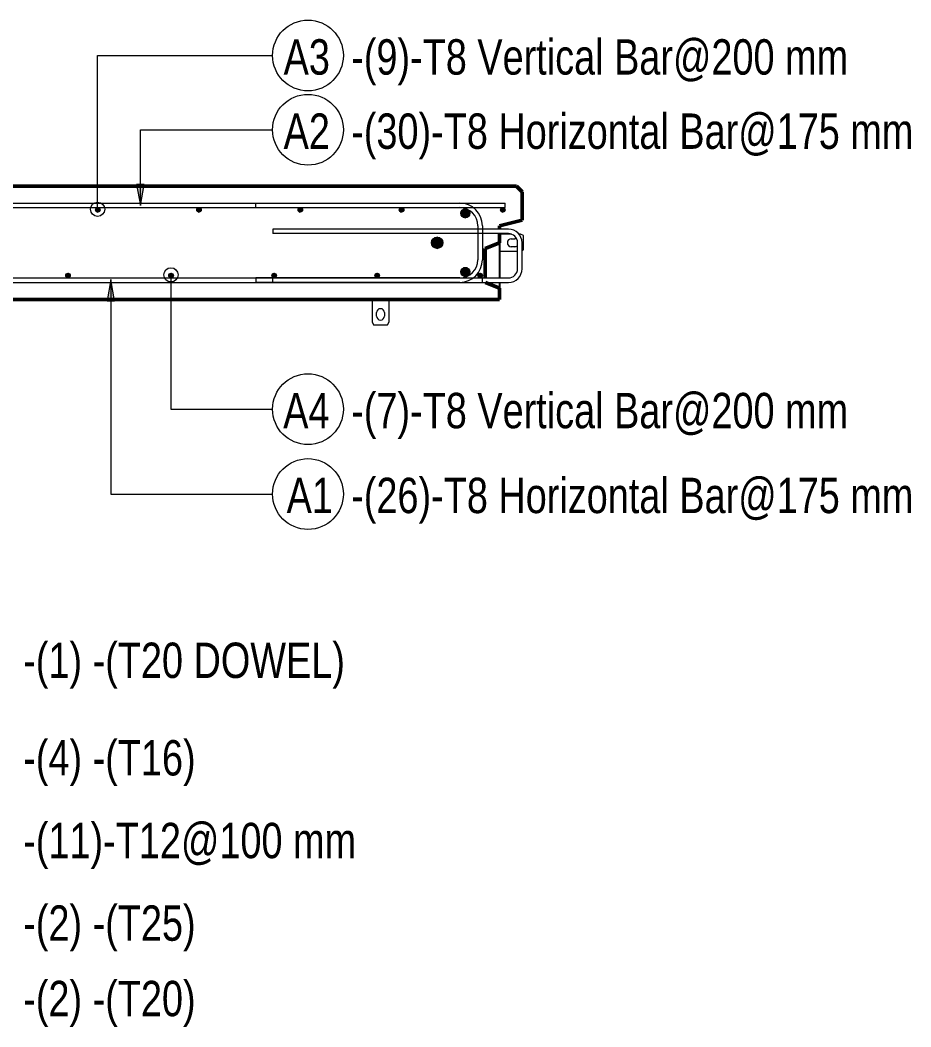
# Model space of a CAD drawing. Header units: millimetres. Extents: x 10527 to 22958, y -1469 to 13770.
# Drawn here: x 19191 to 20765, y 11629 to 13407 of the extents above; entities that cross this region are included whole.
import ezdxf

# ---------------------------------------------------------------- set-up
doc = ezdxf.new("R2010")
doc.units = ezdxf.units.MM
for name, color, linetype, lineweight in [('A-GENM', 13, 'Continuous', 18), ('A-WALL', 113, 'Continuous', 25), ('S-RBAR', 171, 'Continuous', 18), ('S-RBAR-IDEN', 171, 'Continuous', 9)]:
    doc.layers.add(name, color=color, linetype=linetype, lineweight=lineweight)
doc.styles.add('Nirmala UI Semilight_1', font='NirmalaS.ttf', dxfattribs={"width": 0.8, "height": 62.5})

# ---------------------------------------------------------------- blocks, each defined once
blk = doc.blocks.new('RR spread anchor face based - RR-SA-2_5-200-2134315-Elevation Top 2')
at = {"layer": 'A-GENM'}
for p, q in [((15849.6, 12913.8), (15849.6, 12873.8)), ((15879.6, 12873.8), (15879.6, 12913.8)), ((15849.6, 12873.8), (15852.1, 12868.8)), ((15857.6, 12884.3), (15857.6, 12890.3)), ((15871.6, 12890.3), (15871.6, 12884.3)), ((15877.1, 12868.8), (15879.6, 12873.8)), ((15852.1, 12868.8), (15877.1, 12868.8))]:
    blk.add_line(p, q, dxfattribs=at)
for centre, start, end in [((15864.6, 12890.3), 0, 180), ((15864.6, 12884.3), 180, 0)]:
    blk.add_arc(centre, 7, start, end, dxfattribs=at)
blk = doc.blocks.new('RR spread anchor face based - RR-SA-2_5-250-1726823-Elevation Top 2')
at = {"layer": 'A-GENM'}
for p, q in [((16095.8, 13028.8), (16074.6, 13028.8)), ((16095.6, 13020.8), (16101.6, 13020.8)), ((16112.1, 13028.8), (16109.3, 13028.8)), ((16117.1, 13026.3), (16112.1, 13028.8)), ((16117.1, 13001.3), (16117.1, 13026.3)), ((16074.7, 12998.8), (16106.6, 12998.8)), ((16101.6, 13006.8), (16095.6, 13006.8)), ((16114.6, 13000), (16117.1, 13001.3))]:
    blk.add_line(p, q, dxfattribs=at)
for centre, start, end in [((16095.6, 13013.8), 90, 270), ((16101.6, 13013.8), 60, 90), ((16101.6, 13013.8), 270, 314.8136)]:
    blk.add_arc(centre, 7, start, end, dxfattribs=at)
blk = doc.blocks.new('M_Rebar Tag_rfa Dimension - DOT-793929-Elevation Top 2')
at = {"layer": 'S-RBAR-IDEN'}
blk.add_circle((15736.4, 12719.8), 62.5, dxfattribs=at)
blk = doc.blocks.new('M_Rebar Tag_rfa Dimension - ARROW-793927-Elevation Top 2')
at = {"layer": 'S-RBAR-IDEN'}
blk.add_circle((15736.4, 12569.9), 62.5, dxfattribs=at)

msp = doc.modelspace()

# ---------------------------------------------------------------- hatches: boundary and pattern name
at = {"layer": 'S-RBAR'}
h = msp.add_hatch(color=256, dxfattribs=at)
edge = h.paths.add_edge_path()
edge.add_arc((19328.6, 13071.8), 4, 0, 360)
for points in [[(19327.3, 13068), (19331.8, 13069.5), (19331.8, 13074.2), (19327.3, 13075.6), (19324.6, 13071.8)], [(19506.2, 13068), (19510.7, 13069.5), (19510.7, 13074.2), (19506.2, 13075.6), (19503.4, 13071.8)], [(19685.1, 13068), (19689.5, 13069.5), (19689.5, 13074.2), (19685.1, 13075.6), (19682.3, 13071.8)], [(19863.9, 13068), (19868.4, 13069.5), (19868.4, 13074.2), (19863.9, 13075.6), (19861.2, 13071.8)], [(19977.8, 13057.8), (19984, 13060.8), (19985.6, 13067.6), (19981.2, 13073), (19974.3, 13073), (19970, 13067.6), (19971.5, 13060.8)], [(20042.8, 13068), (20047.3, 13069.5), (20047.3, 13074.2), (20042.8, 13075.6), (20040, 13071.8)], [(19928, 13003.8), (19935.1, 13006.7), (19938, 13013.8), (19935.1, 13020.9), (19928, 13023.8), (19920.9, 13020.9), (19918, 13013.8), (19920.9, 13006.7)], [(19977.8, 12954.1), (19984, 12957.1), (19985.6, 12963.8), (19981.2, 12969.3), (19974.3, 12969.3), (19970, 12963.8), (19971.5, 12957.1)], [(19277.3, 12952), (19280, 12955.8), (19277.3, 12959.6), (19272.8, 12958.2), (19272.8, 12953.5), (19276.7, 12952.2)], [(19459.3, 12952), (19462, 12955.8), (19459.3, 12959.6), (19454.8, 12958.2), (19454.8, 12953.5)], [(19641.3, 12952), (19644, 12955.8), (19641.3, 12959.6), (19636.8, 12958.2), (19636.8, 12953.5)], [(19823.3, 12952), (19826, 12955.8), (19823.3, 12959.6), (19818.8, 12958.2), (19818.8, 12953.5)], [(20005.3, 12952), (20008, 12955.8), (20005.3, 12959.6), (20000.8, 12958.2), (20000.8, 12953.5)]]:
    msp.add_hatch(color=256, dxfattribs=at).paths.add_polyline_path(points)
h = msp.add_hatch(color=256, dxfattribs=at)
edge = h.paths.add_edge_path()
edge.add_arc((19507.4, 13071.8), 4, 0, 360)
h = msp.add_hatch(color=256, dxfattribs=at)
edge = h.paths.add_edge_path()
edge.add_arc((19686.3, 13071.8), 4, 0, 360)
h = msp.add_hatch(color=256, dxfattribs=at)
edge = h.paths.add_edge_path()
edge.add_arc((19865.2, 13071.8), 4, 0, 360)
h = msp.add_hatch(color=256, dxfattribs=at)
edge = h.paths.add_edge_path()
edge.add_arc((19977.8, 13065.8), 8, 0, 360)
h = msp.add_hatch(color=256, dxfattribs=at)
edge = h.paths.add_edge_path()
edge.add_arc((20044, 13071.8), 4, 0, 360)
h = msp.add_hatch(color=256, dxfattribs=at)
edge = h.paths.add_edge_path()
edge.add_arc((19928, 13013.8), 10, 0, 360)
h = msp.add_hatch(color=256, dxfattribs=at)
edge = h.paths.add_edge_path()
edge.add_arc((19977.8, 12962.1), 8, 0, 360)
h = msp.add_hatch(color=256, dxfattribs=at)
edge = h.paths.add_edge_path()
edge.add_arc((19276, 12955.8), 4, 0, 360)
h = msp.add_hatch(color=256, dxfattribs=at)
edge = h.paths.add_edge_path()
edge.add_arc((19458, 12955.8), 4, 0, 360)
h = msp.add_hatch(color=256, dxfattribs=at)
edge = h.paths.add_edge_path()
edge.add_arc((19640, 12955.8), 4, 0, 360)
h = msp.add_hatch(color=256, dxfattribs=at)
edge = h.paths.add_edge_path()
edge.add_arc((19822, 12955.8), 4, 0, 360)
h = msp.add_hatch(color=256, dxfattribs=at)
edge = h.paths.add_edge_path()
edge.add_arc((20004, 12955.8), 4, 0, 360)
at = {"layer": 'S-RBAR-IDEN'}
for points in [[(19403.8, 13079.4), (19410.4, 13116.9), (19397.2, 13116.9)], [(19351.5, 12948.9), (19344.9, 12911.4), (19358.2, 12911.4)]]:
    msp.add_hatch(color=256, dxfattribs=at).paths.add_polyline_path(points)

# ---------------------------------------------------------------- linework, layer by layer
at = {"layer": 'A-WALL', "lineweight": 50}
for p, q in [((20068.1, 13113.8), (18588, 13113.8)), ((20078.1, 13103.8), (20068.1, 13113.8)), ((20078.1, 13053.8), (20078.1, 13103.8)), ((20038.1, 13043.8), (20078.1, 13053.8)), ((20038.1, 13037.8), (20038.1, 13043.8)), ((20038.1, 13013.8), (20038.1, 13029.8)), ((20013, 13003.8), (20038.1, 13013.8)), ((20013, 12951.7), (20013, 13003.8)), ((20038.1, 12933.8), (20013.3, 12943.7)), ((20038.1, 12913.8), (20038.1, 12933.8)), ((20038.1, 12913.8), (18841.2, 12913.8))]:
    msp.add_line(p, q, dxfattribs=at)
at = {"layer": 'A-WALL'}
for p, q in [((20038.1, 13013.8), (20038.1, 12951.7)), ((20038.1, 12943.7), (20038.1, 12933.8))]:
    msp.add_line(p, q, dxfattribs=at)
at = {"layer": 'S-RBAR'}
for p, q in [((18608, 13083.8), (20048, 13083.8)), ((18608, 13075.8), (20048, 13075.8)), ((19327.3, 13075.6), (19324.6, 13071.8)), ((19324.6, 13071.8), (19327.3, 13068)), ((19331.8, 13074.2), (19327.3, 13075.6)), ((19327.3, 13068), (19331.8, 13069.5)), ((19331.8, 13069.5), (19331.8, 13074.2)), ((19506.2, 13075.6), (19503.4, 13071.8)), ((19503.4, 13071.8), (19506.2, 13068)), ((19510.7, 13074.2), (19506.2, 13075.6)), ((19506.2, 13068), (19510.7, 13069.5)), ((19510.7, 13069.5), (19510.7, 13074.2)), ((19608, 13083.8), (19968, 13083.8)), ((19608, 13075.8), (19608, 13083.8)), ((19608, 13075.8), (19968, 13075.8)), ((19685.1, 13075.6), (19682.3, 13071.8)), ((19682.3, 13071.8), (19685.1, 13068)), ((19689.5, 13074.2), (19685.1, 13075.6)), ((19685.1, 13068), (19689.5, 13069.5)), ((19689.5, 13069.5), (19689.5, 13074.2)), ((19863.9, 13075.6), (19861.2, 13071.8)), ((19861.2, 13071.8), (19863.9, 13068)), ((19868.4, 13074.2), (19863.9, 13075.6)), ((19863.9, 13068), (19868.4, 13069.5)), ((19868.4, 13069.5), (19868.4, 13074.2)), ((19974.3, 13073), (19970, 13067.6)), ((19981.2, 13073), (19974.3, 13073)), ((19985.6, 13067.6), (19981.2, 13073)), ((20042.8, 13075.6), (20040, 13071.8)), ((20040, 13071.8), (20042.8, 13068)), ((20047.3, 13074.2), (20042.8, 13075.6)), ((20042.8, 13068), (20047.3, 13069.5)), ((20047.3, 13069.5), (20047.3, 13074.2)), ((20048, 13075.8), (20048, 13083.8)), ((19970, 13067.6), (19971.5, 13060.8)), ((19971.5, 13060.8), (19977.8, 13057.8)), ((19977.8, 13057.8), (19984, 13060.8)), ((19984, 13060.8), (19985.6, 13067.6)), ((20054, 13037.8), (19638, 13037.8)), ((19638, 13037.8), (19638, 13029.8)), ((20000, 13043.8), (20000, 12983.8)), ((20008, 13043.8), (20008, 12983.8)), ((20054, 13029.8), (19638, 13029.8)), ((19920.9, 13020.9), (19918, 13013.8)), ((19928, 13023.8), (19920.9, 13020.9)), ((19935.1, 13020.9), (19928, 13023.8)), ((19938, 13013.8), (19935.1, 13020.9)), ((19918, 13013.8), (19920.9, 13006.7)), ((19920.9, 13006.7), (19928, 13003.8)), ((19928, 13003.8), (19935.1, 13006.7)), ((19935.1, 13006.7), (19938, 13013.8)), ((20070, 12967.7), (20070, 13013.8)), ((20078, 12967.7), (20078, 13013.8)), ((19974.3, 12969.3), (19970, 12963.8)), ((19970, 12963.8), (19971.5, 12957.1)), ((19981.2, 12969.3), (19974.3, 12969.3)), ((19985.6, 12963.8), (19981.2, 12969.3)), ((19984, 12957.1), (19985.6, 12963.8)), ((18671.6, 12951.8), (20008, 12951.8)), ((19277.3, 12959.6), (19272.8, 12958.2)), ((19272.8, 12958.2), (19272.8, 12953.5)), ((19272.8, 12953.5), (19276.7, 12952.2)), ((19276.7, 12952.2), (19277.3, 12952)), ((19280, 12955.8), (19277.3, 12959.6)), ((19277.3, 12952), (19280, 12955.8)), ((19459.3, 12959.6), (19454.8, 12958.2)), ((19454.8, 12958.2), (19454.8, 12953.5)), ((19454.8, 12953.5), (19459.3, 12952)), ((19462, 12955.8), (19459.3, 12959.6)), ((19459.3, 12952), (19462, 12955.8)), ((19968, 12951.8), (19608, 12951.8)), ((19608, 12951.8), (19608, 12943.8)), ((19641.3, 12959.6), (19636.8, 12958.2)), ((19636.8, 12958.2), (19636.8, 12953.5)), ((19636.8, 12953.5), (19641.3, 12952)), ((19638, 12951.7), (20054, 12951.7)), ((19638, 12943.7), (19638, 12951.7)), ((19644, 12955.8), (19641.3, 12959.6)), ((19641.3, 12952), (19644, 12955.8)), ((19823.3, 12959.6), (19818.8, 12958.2)), ((19818.8, 12958.2), (19818.8, 12953.5)), ((19818.8, 12953.5), (19823.3, 12952)), ((19826, 12955.8), (19823.3, 12959.6)), ((19823.3, 12952), (19826, 12955.8)), ((19971.5, 12957.1), (19977.8, 12954.1)), ((19977.8, 12954.1), (19984, 12957.1)), ((20005.3, 12959.6), (20000.8, 12958.2)), ((20000.8, 12958.2), (20000.8, 12953.5)), ((20000.8, 12953.5), (20005.3, 12952)), ((20008, 12955.8), (20005.3, 12959.6)), ((20005.3, 12952), (20008, 12955.8)), ((20008, 12943.8), (20008, 12951.8)), ((18671.6, 12943.8), (20008, 12943.8)), ((19968, 12943.8), (19608, 12943.8)), ((19638, 12943.7), (20054, 12943.7))]:
    msp.add_line(p, q, dxfattribs=at)
for centre, radius in [((19328.6, 13071.8), 4), ((19507.4, 13071.8), 4), ((19686.3, 13071.8), 4), ((19865.2, 13071.8), 4), ((19977.8, 13065.8), 8), ((20044, 13071.8), 4), ((19928, 13013.8), 10), ((19977.8, 12962.1), 8), ((19276, 12955.8), 4), ((19458, 12955.8), 4), ((19640, 12955.8), 4), ((19822, 12955.8), 4), ((20004, 12955.8), 4)]:
    msp.add_circle(centre, radius, dxfattribs=at)
for centre, radius, start, end in [((19968, 13043.8), 40, 0, 90), ((19968, 13043.8), 32, 0, 90), ((20054, 13013.8), 24, 0, 90), ((20054, 13013.8), 16, 0, 90), ((19968, 12983.8), 32, 270, 0), ((19968, 12983.8), 40, 270, 0), ((20054, 12967.7), 16, 270, 0), ((20054, 12967.7), 24, 270, 360)]:
    msp.add_arc(centre, radius, start, end, dxfattribs=at)
at = {"layer": 'S-RBAR-IDEN'}
for p, q in [((19328.2, 13344.4), (19637.3, 13344.4)), ((19328.2, 13072.8), (19328.2, 13344.4)), ((19403.8, 13213.3), (19637.3, 13213.3)), ((19403.8, 13079.4), (19403.8, 13213.3)), ((19410.4, 13116.9), (19397.2, 13116.9)), ((19397.2, 13116.9), (19403.8, 13079.4)), ((19403.8, 13079.4), (19410.4, 13116.9)), ((19351.5, 12948.9), (19344.9, 12911.4)), ((19358.2, 12911.4), (19351.5, 12948.9)), ((19351.5, 12948.9), (19351.5, 12569.9)), ((19457.8, 12957.1), (19457.8, 12719.8)), ((19344.9, 12911.4), (19358.2, 12911.4)), ((19457.8, 12719.8), (19637.3, 12719.8)), ((19351.5, 12569.9), (19637.3, 12569.9))]:
    msp.add_line(p, q, dxfattribs=at)
for centre in [(19328.2, 13072.8), (19457.8, 12957.1)]:
    msp.add_circle(centre, 12.5, dxfattribs=at)

# ---------------------------------------------------------------- block references
at = {"layer": 'A-GENM'}
for name in ['RR spread anchor face based - RR-SA-2_5-250-1726823-Elevation Top 2', 'RR spread anchor face based - RR-SA-2_5-200-2134315-Elevation Top 2']:
    msp.add_blockref(name, (3963.4, 0), dxfattribs=at)
at = {"layer": 'S-RBAR-IDEN'}
for name, p in [('M_Rebar Tag_rfa Dimension - DOT-793929-Elevation Top 2', (3963.4, 624.7)), ('M_Rebar Tag_rfa Dimension - ARROW-793927-Elevation Top 2', (3963.4, 643.4)), ('M_Rebar Tag_rfa Dimension - DOT-793929-Elevation Top 2', (3963.4, 0)), ('M_Rebar Tag_rfa Dimension - ARROW-793927-Elevation Top 2', (3963.4, 0))]:
    msp.add_blockref(name, p, dxfattribs=at)

# ---------------------------------------------------------------- texts
at = {"layer": 'S-RBAR-IDEN', "char_height": 62.5, "attachment_point": 1, "style": 'Nirmala UI Semilight_1'}
for s, insert, width in [('A3', (19656.8, 13373.2), 99.409), ('-(9)-T8 Vertical Bar@200 mm', (19776.2, 13373.2), 1071.054), ('A2', (19656.8, 13242.1), 99.409), ('-(30)-T8 Horizontal Bar@175 mm', (19776.2, 13242.1), 1208.945), ('-(7)-T8 Vertical Bar@200 mm', (19776.2, 12748.6), 1069.451), ('A4', (19656.1, 12748.6), 101.013), ('A1', (19662.1, 12598.7), 86.582), ('-(26)-T8 Horizontal Bar@175 mm', (19776.2, 12598.7), 1208.945), ('-(1) -(T20 DOWEL)', (19196.8, 12307.5), 658.987), ('-(4) -(T16)', (19196.8, 12135.3), 354.346), ('-(11)-T12@100 mm', (19196.8, 11989.2), 670.211), ('-(2) -(T25)', (19196.8, 11843.4), 365.569), ('-(2) -(T20)', (19196.8, 11710.1), 365.569)]:
    msp.add_mtext(s, dxfattribs=dict(at, insert=insert, width=width))

doc.saveas('drawing.dxf')
